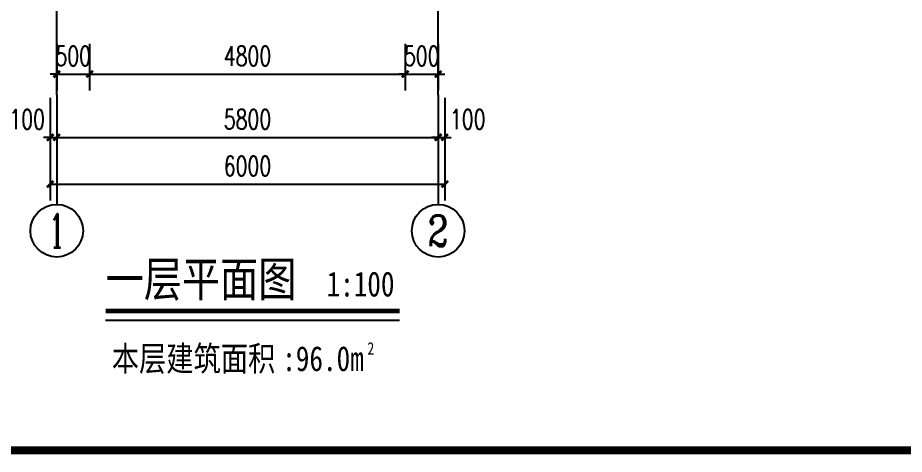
# Model space of a CAD drawing. Extents: x -356470 to -314470, y -791267 to -625262.
# Drawn here: x -349624 to -336141, y -689427 to -682783 of the extents above; entities that cross this region are included whole.
import ezdxf
from ezdxf.enums import TextEntityAlignment as Align

# ---------------------------------------------------------------- set-up
doc = ezdxf.new("R2010")
doc.units = 0
doc.header["$LTSCALE"] = 1000
doc.header["$MEASUREMENT"] = 0
doc.linetypes.add('DOTE', pattern=[2.42, 2, -0.2, 0.02, -0.2])
for name, color, linetype in [('AXIS', 3, 'Continuous'), ('AXIS_TEXT', 7, 'Continuous'), ('DIM_SYMB', 3, 'Continuous'), ('DOTE', 1, 'Continuous'), ('PUB_DIM', 3, 'Continuous'), ('PUB_TEXT', 7, 'Continuous'), ('TK', 151, 'Continuous')]:
    doc.layers.add(name, color=color, linetype=linetype)
doc.styles.add('_TCH_AXIS', font='COMPLEX', dxfattribs={"bigfont": 'GBCBIG'})
doc.styles.add('_TCH_DIM_T3', font='SIMPLEX', dxfattribs={"width": 0.705882, "bigfont": 'GBCBIG'})
doc.styles.add('COMPLEX', font='COMPLEX')
doc.styles.add('仿宋体', font='', dxfattribs={"width": 0.8})
doc.styles.get('仿宋体').set_extended_font_data('SimSun')
doc.dimstyles.new('_TCH_ARCH&&100', dxfattribs={"dimtxt": 297.5, "dimasz": 100, "dimexe": 250, "dimexo": 300, "dimgap": 126.25, "dimtad": 1, "dimdec": 0, "dimzin": 0, "dimdsep": 46, "dimtxsty": '_TCH_DIM_T3', "dimblk": 'ARCHTICK', "dimcen": 0.09, "dimclrt": 7, "dimazin": 2, "dimtfac": 1, "dimtdec": 0, "dimtix": 1, "dimtmove": 2, "dimatfit": 3, "dimfxl": 0, "dimtolj": 1, "dimtzin": 0, "dimarcsym": 0})

# ---------------------------------------------------------------- blocks, each defined once
blk = doc.blocks.new('_ArchTick')
at = {"color": 0, "linetype": 'ByBlock', "const_width": 0.4}
blk.add_lwpolyline([(-0.5, -0.5), (0.5, 0.5)], dxfattribs=at)
blk = doc.blocks.new('*D105')
at = {"layer": 'Defpoints', "color": 0}
for p in [(-349130, -683703), (-349030, -683703), (-349030, -684604)]:
    blk.add_point(p, dxfattribs=at)
at = {"layer": 'PUB_DIM', "color": 0, "lineweight": -2}
for p, q in [((-349130, -684003), (-349130, -684854)), ((-349030, -684003), (-349030, -684854)), ((-349130, -684604), (-349230, -684604)), ((-349130, -684604), (-349030, -684604)), ((-349030, -684604), (-348930, -684604))]:
    blk.add_line(p, q, dxfattribs=at)
at = {"layer": 'PUB_DIM', "color": 0, "lineweight": -2, "xscale": 100, "yscale": 100, "zscale": 100}
blk.add_blockref('_ArchTick', (-349130, -684604), dxfattribs=at)
at = {"layer": 'PUB_DIM', "color": 0, "lineweight": -2, "xscale": 100, "yscale": 100, "zscale": 100, "rotation": 180}
blk.add_blockref('_ArchTick', (-349030, -684604), dxfattribs=at)
at = {"layer": 'PUB_DIM', "color": 7, "insert": (-349480, -684329), "char_height": 297.5, "attachment_point": 5, "style": '_TCH_DIM_T3'}
blk.add_mtext('\\A1;100', dxfattribs=at)
blk = doc.blocks.new('*D106')
at = {"layer": 'Defpoints', "color": 0}
for p in [(-349030, -683703), (-343230, -683703), (-343230, -684604)]:
    blk.add_point(p, dxfattribs=at)
at = {"layer": 'PUB_DIM', "color": 0, "lineweight": -2}
for p, q in [((-349030, -684003), (-349030, -684854)), ((-343230, -684003), (-343230, -684854)), ((-349030, -684604), (-343230, -684604))]:
    blk.add_line(p, q, dxfattribs=at)
at = {"layer": 'PUB_DIM', "color": 0, "lineweight": -2, "xscale": 100, "yscale": 100, "zscale": 100, "rotation": 180}
blk.add_blockref('_ArchTick', (-349030, -684604), dxfattribs=at)
at = {"layer": 'PUB_DIM', "color": 0, "lineweight": -2, "xscale": 100, "yscale": 100, "zscale": 100}
blk.add_blockref('_ArchTick', (-343230, -684604), dxfattribs=at)
at = {"layer": 'PUB_DIM', "color": 7, "insert": (-346130, -684329), "char_height": 297.5, "attachment_point": 5, "style": '_TCH_DIM_T3'}
blk.add_mtext('\\A1;5800', dxfattribs=at)
blk = doc.blocks.new('*D107')
at = {"layer": 'Defpoints', "color": 0}
for p in [(-343230, -683703), (-343130, -683703), (-343130, -684604)]:
    blk.add_point(p, dxfattribs=at)
at = {"layer": 'PUB_DIM', "color": 0, "lineweight": -2}
for p, q in [((-343230, -684003), (-343230, -684854)), ((-343130, -684003), (-343130, -684854)), ((-343230, -684604), (-343330, -684604)), ((-343230, -684604), (-343130, -684604)), ((-343130, -684604), (-343030, -684604))]:
    blk.add_line(p, q, dxfattribs=at)
at = {"layer": 'PUB_DIM', "color": 0, "lineweight": -2, "xscale": 100, "yscale": 100, "zscale": 100}
blk.add_blockref('_ArchTick', (-343230, -684604), dxfattribs=at)
at = {"layer": 'PUB_DIM', "color": 0, "lineweight": -2, "xscale": 100, "yscale": 100, "zscale": 100, "rotation": 180}
blk.add_blockref('_ArchTick', (-343130, -684604), dxfattribs=at)
at = {"layer": 'PUB_DIM', "color": 7, "insert": (-342780, -684329), "char_height": 297.5, "attachment_point": 5, "style": '_TCH_DIM_T3'}
blk.add_mtext('\\A1;100', dxfattribs=at)
blk = doc.blocks.new('*D116')
at = {"layer": 'Defpoints', "color": 0}
for p in [(-343730, -682879), (-343230, -682879), (-343230, -683641)]:
    blk.add_point(p, dxfattribs=at)
at = {"layer": 'PUB_DIM', "color": 0, "lineweight": -2}
for p, q in [((-343730, -683179), (-343730, -683891)), ((-343230, -683179), (-343230, -683891)), ((-343730, -683641), (-343830, -683641)), ((-343730, -683641), (-343230, -683641)), ((-343230, -683641), (-343130, -683641))]:
    blk.add_line(p, q, dxfattribs=at)
at = {"layer": 'PUB_DIM', "color": 0, "lineweight": -2, "xscale": 100, "yscale": 100, "zscale": 100}
blk.add_blockref('_ArchTick', (-343730, -683641), dxfattribs=at)
at = {"layer": 'PUB_DIM', "color": 0, "lineweight": -2, "xscale": 100, "yscale": 100, "zscale": 100, "rotation": 180}
blk.add_blockref('_ArchTick', (-343230, -683641), dxfattribs=at)
at = {"layer": 'PUB_DIM', "color": 7, "insert": (-343480, -683366), "char_height": 297.5, "attachment_point": 5, "style": '_TCH_DIM_T3'}
blk.add_mtext('\\A1;500', dxfattribs=at)
blk = doc.blocks.new('*D117')
at = {"layer": 'Defpoints', "color": 0}
for p in [(-348530, -682879), (-343730, -682879), (-343730, -683641)]:
    blk.add_point(p, dxfattribs=at)
at = {"layer": 'PUB_DIM', "color": 0, "lineweight": -2}
for p, q in [((-348530, -683179), (-348530, -683891)), ((-343730, -683179), (-343730, -683891)), ((-348530, -683641), (-343730, -683641))]:
    blk.add_line(p, q, dxfattribs=at)
at = {"layer": 'PUB_DIM', "color": 0, "lineweight": -2, "xscale": 100, "yscale": 100, "zscale": 100, "rotation": 180}
blk.add_blockref('_ArchTick', (-348530, -683641), dxfattribs=at)
at = {"layer": 'PUB_DIM', "color": 0, "lineweight": -2, "xscale": 100, "yscale": 100, "zscale": 100}
blk.add_blockref('_ArchTick', (-343730, -683641), dxfattribs=at)
at = {"layer": 'PUB_DIM', "color": 7, "insert": (-346130, -683366), "char_height": 297.5, "attachment_point": 5, "style": '_TCH_DIM_T3'}
blk.add_mtext('\\A1;4800', dxfattribs=at)
blk = doc.blocks.new('*D118')
at = {"layer": 'Defpoints', "color": 0}
for p in [(-349030, -682879), (-348530, -682879), (-348530, -683641)]:
    blk.add_point(p, dxfattribs=at)
at = {"layer": 'PUB_DIM', "color": 0, "lineweight": -2}
for p, q in [((-349030, -683179), (-349030, -683891)), ((-348530, -683179), (-348530, -683891)), ((-349030, -683641), (-349130, -683641)), ((-349030, -683641), (-348530, -683641)), ((-348530, -683641), (-348430, -683641))]:
    blk.add_line(p, q, dxfattribs=at)
at = {"layer": 'PUB_DIM', "color": 0, "lineweight": -2, "xscale": 100, "yscale": 100, "zscale": 100}
blk.add_blockref('_ArchTick', (-349030, -683641), dxfattribs=at)
at = {"layer": 'PUB_DIM', "color": 0, "lineweight": -2, "xscale": 100, "yscale": 100, "zscale": 100, "rotation": 180}
blk.add_blockref('_ArchTick', (-348530, -683641), dxfattribs=at)
at = {"layer": 'PUB_DIM', "color": 7, "insert": (-348780, -683366), "char_height": 297.5, "attachment_point": 5, "style": '_TCH_DIM_T3'}
blk.add_mtext('\\A1;500', dxfattribs=at)
blk = doc.blocks.new('*D119')
at = {"layer": 'Defpoints', "color": 0}
for p in [(-349130, -684394), (-343130, -684394), (-343130, -685316)]:
    blk.add_point(p, dxfattribs=at)
at = {"layer": 'PUB_DIM', "color": 0, "lineweight": -2}
for p, q in [((-349130, -684694), (-349130, -685566)), ((-343130, -684694), (-343130, -685566)), ((-349130, -685316), (-343130, -685316))]:
    blk.add_line(p, q, dxfattribs=at)
at = {"layer": 'PUB_DIM', "color": 0, "lineweight": -2, "xscale": 100, "yscale": 100, "zscale": 100, "rotation": 180}
blk.add_blockref('_ArchTick', (-349130, -685316), dxfattribs=at)
at = {"layer": 'PUB_DIM', "color": 0, "lineweight": -2, "xscale": 100, "yscale": 100, "zscale": 100}
blk.add_blockref('_ArchTick', (-343130, -685316), dxfattribs=at)
at = {"layer": 'PUB_DIM', "color": 7, "insert": (-346130, -685041), "char_height": 297.5, "attachment_point": 5, "style": '_TCH_DIM_T3'}
blk.add_mtext('\\A1;6000', dxfattribs=at)
blk = doc.blocks.new('_AXISO')
blk.add_circle((0, 0), 0.5)
at = {"layer": 'AXIS_TEXT', "style": 'COMPLEX', "width": 1.041667}
blk.add_attdef('A', text='', height=0.56, dxfattribs=at).set_placement((-0.25, -0.28), (0.25, -0.28), align=Align.FIT)

msp = doc.modelspace()

# ---------------------------------------------------------------- linework, layer by layer
at = {"layer": 'AXIS'}
for p, q in [((-349030.4, -683954.8), (-349030.4, -685625)), ((-343230.4, -683954.8), (-343230.4, -685625))]:
    msp.add_line(p, q, dxfattribs=at)
at = {"layer": 'DIM_SYMB', "const_width": 70}
msp.add_lwpolyline([(-348286.5, -687245.7), (-343817.8, -687245.7)], dxfattribs=at)
at = {"layer": 'DIM_SYMB'}
msp.add_lwpolyline([(-348286.5, -687385.7), (-343817.8, -687385.7)], dxfattribs=at)
at = {"layer": 'DOTE', "color": 1, "linetype": 'DOTE'}
for p, q in [((-349030.4, -683954.8), (-349030.4, -665276.9)), ((-343230.4, -683954.8), (-343230.4, -665276.9))]:
    msp.add_line(p, q, dxfattribs=at)
at = {"layer": 'TK', "const_width": 120}
msp.add_lwpolyline([(-314969.5, -660667), (-355469.5, -660667), (-355469.5, -689367), (-314969.5, -689367)], close=True, dxfattribs=at)

# ---------------------------------------------------------------- block references
at = {"layer": 'AXIS'}
ref = msp.add_blockref('_AXISO', (-349030.4, -686025), dxfattribs=dict(at, xscale=800, yscale=800, zscale=800))
ref.add_attrib('A', '1', dxfattribs={"layer": 'AXIS_TEXT', "height": 514.7, "style": '_TCH_AXIS'}).set_placement((-349140.7, -686282.3), (-348920.1, -686282.3), align=Align.FIT)
ref = msp.add_blockref('_AXISO', (-343230.4, -686025), dxfattribs=dict(at, xscale=800, yscale=800, zscale=800))
ref.add_attrib('A', '2', dxfattribs={"layer": 'AXIS_TEXT', "height": 465.9, "style": '_TCH_AXIS'}).set_placement((-343385.7, -686258), (-343075.1, -686258), align=Align.FIT)

# ---------------------------------------------------------------- texts
at = {"layer": 'PUB_TEXT', "style": '仿宋体', "width": 0.8}
for s, height, p in [('一层平面图', 531.65, (-348286.5, -687025.9)), ('1:100', 379.75, (-344927.1, -687025.9)), ('本层建筑面积', 379.75, (-348193.7, -688160.8)), ('2', 189.9, (-344305.1, -687910.8)), (':96.0m', 379.75, (-345601.3, -688160.8))]:
    msp.add_text(s, height=height, dxfattribs=at).set_placement(p)

# ---------------------------------------------------------------- dimensions: what is measured, and where the dimension line sits
at = {"layer": 'PUB_DIM'}
for p1, p2, distance, picture, middle in [((-349030.4, -682878.8), (-348530.4, -682878.8), -762.2, '*D118', (-348780.4, -683366)), ((-348530.4, -682878.8), (-343730.4, -682878.8), -762.2, '*D117', (-346130.4, -683366)), ((-343730.4, -682878.8), (-343230.4, -682878.8), -762.2, '*D116', (-343480.4, -683366)), ((-349030.4, -683703.3), (-343230.4, -683703.3), -900.7, '*D106', (-346130.4, -684329)), ((-349130.4, -684393.8), (-343130.4, -684393.8), -922.2, '*D119', (-346130.4, -685041))]:
    dim = msp.add_aligned_dim(p1=p1, p2=p2, distance=distance, dimstyle='_TCH_ARCH&&100', dxfattribs=at)
    dim.commit()
    dim.dimension.update_dxf_attribs({"geometry": picture, "text_midpoint": middle})
for base, p1, p2, picture, middle in [((-349030.4, -684604), (-349130.4, -683703.3), (-349030.4, -683703.3), '*D105', (-349480.4, -684329)), ((-343130.4, -684604), (-343230.4, -683703.3), (-343130.4, -683703.3), '*D107', (-342780.4, -684329))]:
    dim = msp.add_linear_dim(base=base, p1=p1, p2=p2, angle=0, dimstyle='_TCH_ARCH&&100', dxfattribs=at)
    dim.commit()
    dim.dimension.update_dxf_attribs({"geometry": picture, "text_midpoint": middle, "dimtype": 129})

doc.saveas('drawing.dxf')
